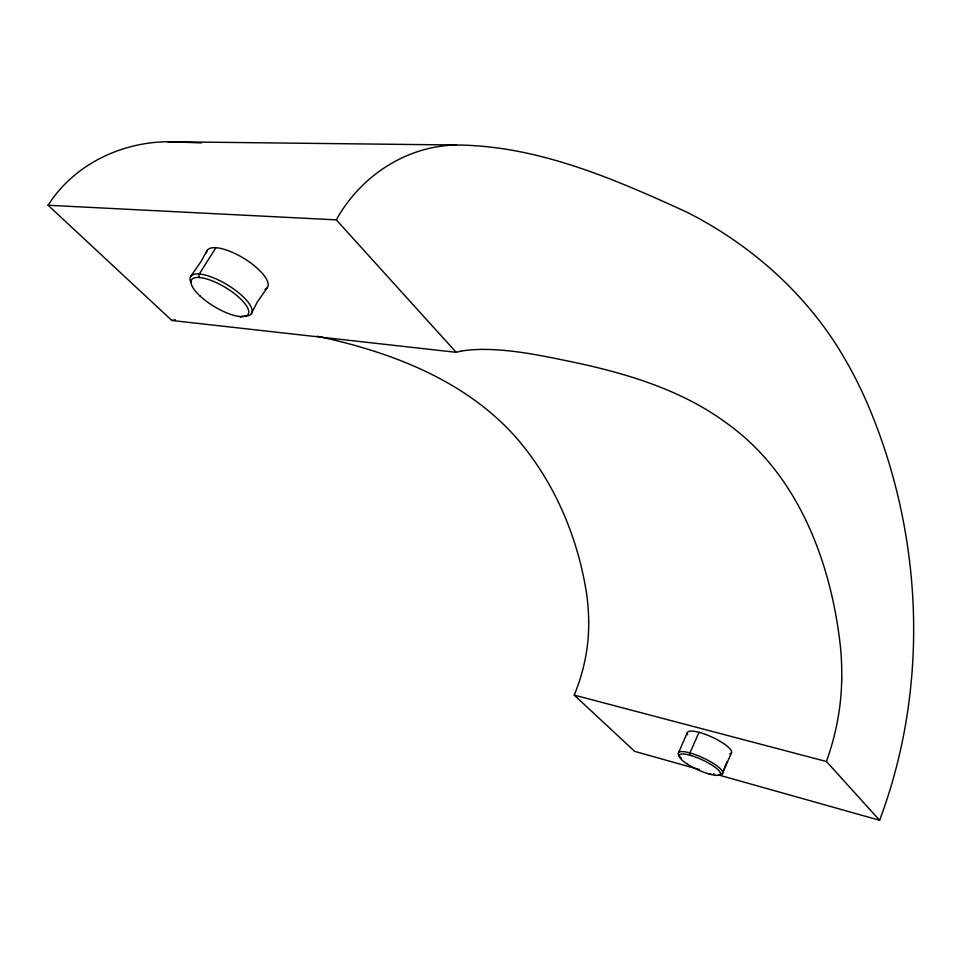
<?xml version="1.0" encoding="UTF-8"?>
<svg xmlns="http://www.w3.org/2000/svg" width="962" height="962" viewBox="0 0 962 962"><rect width="100%" height="100%" fill="white"/><g stroke="black" fill="none" stroke-linecap="round" stroke-linejoin="round"><path stroke-width="1.44" d="M841.69 679.809C841.269 707.659 835.798 735.305 826.442 761.519L879.605 820.273C930.122 685.774 923.376 532.72 866.413 401.37A688.551 398.052 -71.9 0 0 845.802 360.582C809.439 296.536 752.549 245.478 687.133 212.301C614.49 178.992 537.614 145.551 456.433 145.009L167.508 141.727C120.454 142.292 73.605 164.947 48.1 205.267L171.837 320.478L456.168 352.32A127.585 85.931 -80 0 1 459.692 351.491L461.099 351.214M687.301 732.659L678.715 752.38M699.494 769.6L634.655 751.358L574.23 695.105C583.754 672.005 589.021 647.077 588.672 622.053M722.125 773.965L731.505 752.777M722.751 772.414L727.116 761.724M699.013 732.31L689.922 752.933A1.768 0.962 -75.9 0 0 689.994 755.23M251.202 313.997L257.107 302.345L267.183 287.806M207.179 250.36L200.926 261.676L190.741 276.371M215.909 247.679L199.314 274.002A2.525 2.02 -87.6 0 0 199.639 277.537M48.1 205.267L336.315 219.865C360.221 176.359 406.289 145.803 456.433 145.009M480.17 349.398C512.253 349.05 543.783 356.06 575.023 362.518C628.691 373.977 682.936 390.584 727.464 423.737C798.737 474.939 831.469 563.455 840.56 647.823A199.362 104.954 -76.8 0 1 841.738 679.785M167.508 141.727L201.539 142.881M317.039 336.207C389.706 351.587 463.888 379.497 514.754 436.026C553.427 479.773 577.501 535.702 586.507 593.133A176.996 113.973 -74.9 0 1 588.72 622.041M574.23 695.105L826.442 761.519M718.217 774.867L879.605 820.273M336.315 219.865L456.168 352.32M681.252 758.104A24.399 5.856 24.8 0 1 700.3 756.625A24.399 5.856 24.8 0 1 719.901 774.626M714.73 774.182A24.399 5.856 24.8 0 1 713.455 773.917M710.569 773.484A1.732 0.926 -75.8 0 1 709.307 774.049M190.849 282.563A35.63 11.953 31.2 0 1 229.004 285.858A35.63 11.953 31.2 0 1 243.903 316.089M242.316 315.981A2.453 1.924 -85.4 0 1 239.622 316.486M171.837 320.478A110.209 88.251 -78.8 0 1 175.421 319.829M461.099 351.13A244.528 161.869 -76.6 0 1 480.17 349.495M206.445 252.886A35.378 12.41 31.4 0 1 244.492 258.754A35.378 12.41 31.4 0 1 265.019 289.37M687.722 734.824A24.278 6.109 24.7 0 1 711.748 736.988A24.278 6.109 24.7 0 1 729.701 753.992M686.916 763.792A22.667 5.423 24.8 0 0 720.273 774.374A22.667 5.423 24.8 0 0 692.195 755.891A22.667 5.423 24.8 0 0 686.916 763.792M199.916 295.887A33.105 11.063 31.2 0 0 247.943 314.538A33.105 11.063 31.2 0 0 211.748 280.676A33.105 11.063 31.2 0 0 199.916 295.887"/></g></svg>
